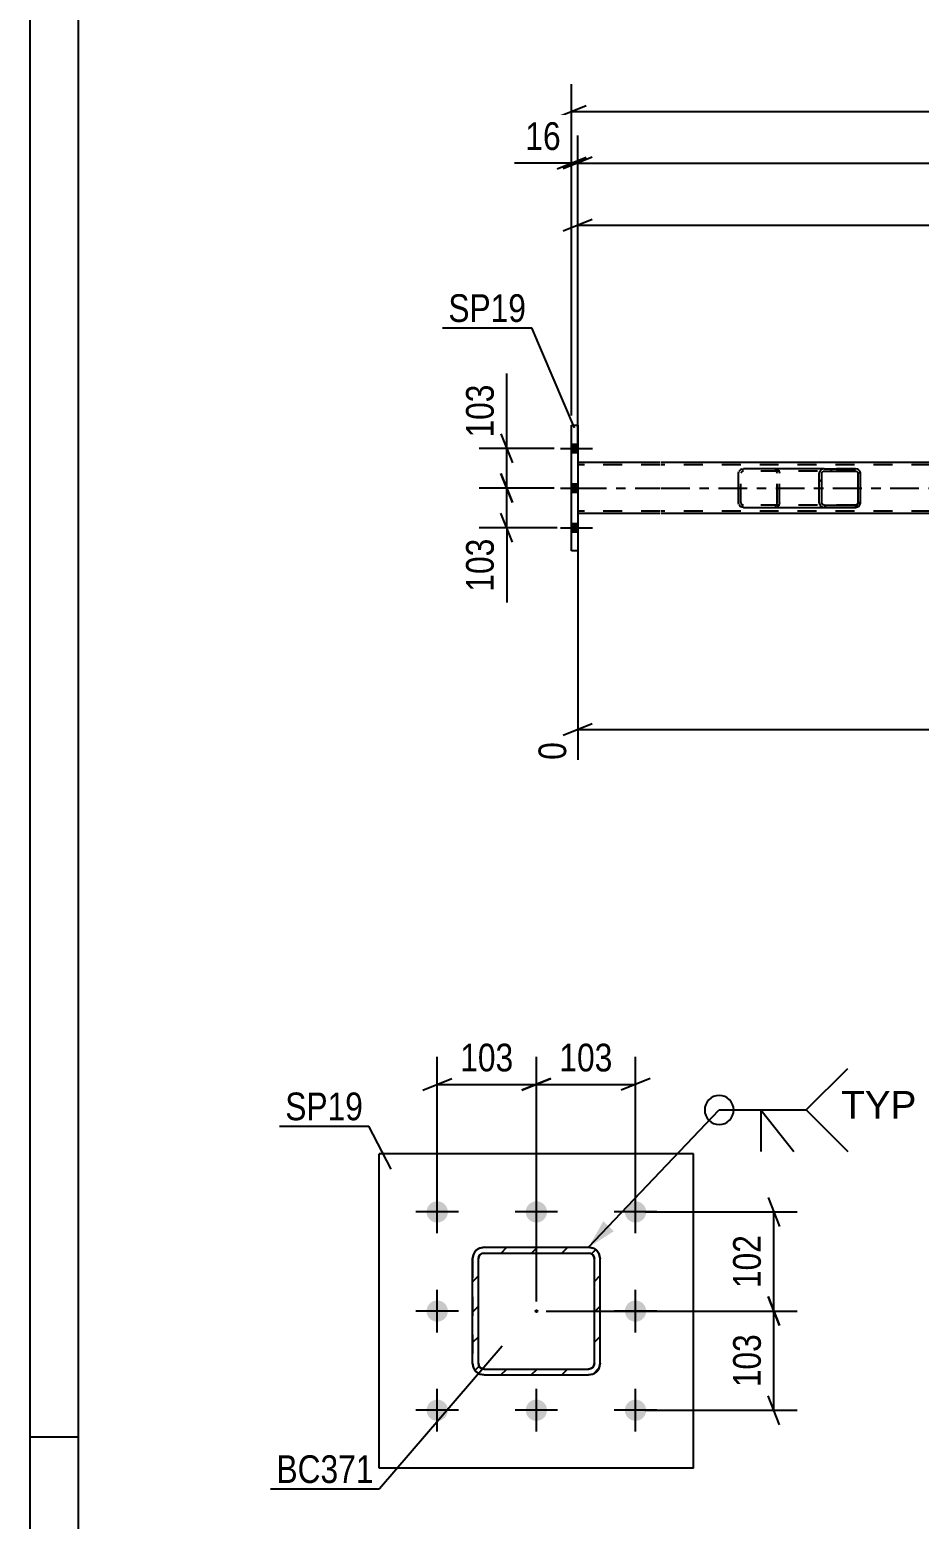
# Model space of a CAD drawing. Header units: millimetres. Extents: x 0 to 841, y 0 to 594.
# Drawn here: x 0 to 91.9, y 140.5 to 294.5 of the extents above; entities that cross this region are included whole.
import ezdxf

# ---------------------------------------------------------------- set-up
doc = ezdxf.new("R2010")
doc.units = ezdxf.units.MM
doc.linetypes.add('DXK_LINE_DOT2', pattern=[3.9198, 1.9599, -1.9599])
doc.linetypes.add('DXK_LINE_DOT3', pattern=[5.9187, 2.979, -0.9799, 0.9799, -0.9799])
doc.styles.add('Arial', font='ARIAL.TTF', dxfattribs={"height": 0.2})
doc.styles.add('Arial Narrow', font='ARIALN.TTF', dxfattribs={"height": 0.2})

# ---------------------------------------------------------------- blocks, each defined once
blk = doc.blocks.new('Unknown-814521622-1135')
at = {"color": 5, "linetype": 'Continuous'}
for p, q in [((0, 594), (0, 0)), ((5, 589), (5, 5)), ((5, 149), (0, 149))]:
    blk.add_line(p, q, dxfattribs=at)
blk = doc.blocks.new('Bolt-814521622-2806 - 2731')
at = {"linetype": 'Continuous'}
for points in [[(56.65, 250.77), (56.65, 251.65), (56.01, 251.65), (56.01, 250.77)], [(56.65, 250.77), (56.65, 251.65), (56.01, 251.65), (56.01, 250.77)], [(56.65, 250.77), (56.65, 251.65), (56.01, 251.65), (56.01, 250.77)], [(56.65, 246.67), (56.65, 247.55), (56.01, 247.55), (56.01, 246.67)], [(56.65, 246.67), (56.65, 247.55), (56.01, 247.55), (56.01, 246.67)], [(56.65, 242.57), (56.65, 243.45), (56.01, 243.45), (56.01, 242.57)], [(56.65, 242.57), (56.65, 243.45), (56.01, 243.45), (56.01, 242.57)], [(56.65, 242.57), (56.65, 243.45), (56.01, 243.45), (56.01, 242.57)]]:
    blk.add_hatch(color=1, dxfattribs=at).paths.add_polyline_path(points)
at = {"color": 1, "linetype": 'Continuous'}
for p, q in [((54.85, 251.21), (58.17, 251.21)), ((54.85, 251.21), (58.17, 251.21)), ((54.85, 251.21), (58.17, 251.21)), ((56.01, 251.65), (56.65, 251.65)), ((56.01, 251.65), (56.65, 251.65)), ((56.01, 251.65), (56.65, 251.65)), ((56.01, 250.77), (56.65, 250.77)), ((56.01, 250.77), (56.65, 250.77)), ((56.01, 250.77), (56.65, 250.77)), ((54.85, 247.11), (58.17, 247.11)), ((54.85, 247.11), (58.17, 247.11)), ((56.01, 247.55), (56.65, 247.55)), ((56.01, 247.55), (56.65, 247.55)), ((56.01, 246.67), (56.65, 246.67)), ((56.01, 246.67), (56.65, 246.67)), ((56.01, 243.45), (56.65, 243.45)), ((56.01, 243.45), (56.65, 243.45)), ((56.01, 243.45), (56.65, 243.45)), ((54.85, 243.01), (58.17, 243.01)), ((54.85, 243.01), (58.17, 243.01)), ((54.85, 243.01), (58.17, 243.01)), ((56.01, 242.57), (56.65, 242.57)), ((56.01, 242.57), (56.65, 242.57)), ((56.01, 242.57), (56.65, 242.57))]:
    blk.add_line(p, q, dxfattribs=at)
blk = doc.blocks.new('Part-814521622-2860 - 2731')
at = {"color": 2, "linetype": 'Continuous'}
for p, q in [((65.17, 249.75), (56.65, 249.75)), ((156.52, 249.75), (65.27, 249.75)), ((65.17, 244.47), (56.65, 244.47)), ((156.52, 244.47), (65.27, 244.47))]:
    blk.add_line(p, q, dxfattribs=at)
at = {"color": 7, "linetype": 'DXK_LINE_DOT2'}
for p, q in [((56.65, 249.75), (56.65, 244.47)), ((65.17, 249.51), (56.65, 249.51)), ((724.18, 249.51), (65.27, 249.51)), ((65.17, 244.71), (56.65, 244.71)), ((724.18, 244.71), (65.27, 244.71))]:
    blk.add_line(p, q, dxfattribs=at)
at = {"color": 7, "linetype": 'DXK_LINE_DOT3'}
for p, q in [((56.65, 247.11), (65.17, 247.11)), ((65.27, 247.11), (724.18, 247.11))]:
    blk.add_line(p, q, dxfattribs=at)
blk = doc.blocks.new('Part-814521622-2925 - 2731')
at = {"linetype": 'Continuous'}
h = blk.add_hatch(dxfattribs=at)
h.set_pattern_fill('', scale=0.7, style=0, pattern_type=0)
h.set_pattern_definition([(45, (85.8334, 248.8128), (-1.57154, 1.57154), [])])
h.paths.add_polyline_path([(85.87, 248.63), (85.83, 248.81), (85.72, 248.97), (85.56, 249.07), (85.36, 249.11), (82.13, 249.11), (81.93, 249.07), (81.77, 248.97), (81.65, 248.81), (81.62, 248.63), (81.62, 245.59), (81.65, 245.41), (81.77, 245.25), (81.93, 245.15), (82.13, 245.11), (85.36, 245.11), (85.56, 245.15), (85.72, 245.25), (85.83, 245.41), (85.87, 245.59)])
h.paths.add_polyline_path([(85.6, 245.5), (85.54, 245.42), (85.46, 245.37), (85.36, 245.35), (82.13, 245.35), (82.03, 245.37), (81.95, 245.42), (81.89, 245.5), (81.87, 245.59), (81.87, 248.63), (81.89, 248.72), (81.95, 248.8), (82.03, 248.85), (82.13, 248.87), (85.36, 248.87), (85.46, 248.85), (85.54, 248.8), (85.6, 248.72), (85.62, 248.63), (85.62, 245.59)])
at = {"color": 2, "linetype": 'Continuous'}
for p, q in [((73.27, 248.63), (73.31, 248.81)), ((73.27, 245.59), (73.27, 248.63)), ((73.58, 249.07), (73.78, 249.11)), ((82.13, 249.11), (73.78, 249.11)), ((81.65, 248.81), (81.62, 248.63)), ((81.62, 245.59), (81.62, 248.63)), ((81.87, 248.63), (81.89, 248.72)), ((81.87, 245.59), (81.87, 248.63)), ((81.89, 248.72), (81.95, 248.8)), ((82.13, 249.11), (81.93, 249.07)), ((81.95, 248.8), (82.03, 248.85)), ((82.03, 248.85), (82.13, 248.87)), ((82.13, 249.11), (85.36, 249.11)), ((82.13, 248.87), (85.36, 248.87)), ((85.56, 249.07), (85.36, 249.11)), ((85.36, 248.87), (85.46, 248.85)), ((85.46, 248.85), (85.54, 248.8)), ((85.54, 248.8), (85.6, 248.72)), ((85.6, 248.72), (85.62, 248.63)), ((85.62, 245.59), (85.62, 248.63)), ((85.87, 248.63), (85.83, 248.81)), ((85.87, 245.59), (85.87, 248.63)), ((73.31, 245.41), (73.27, 245.59)), ((73.78, 245.11), (73.58, 245.15)), ((73.78, 245.11), (82.13, 245.11)), ((81.62, 245.59), (81.65, 245.41)), ((81.89, 245.5), (81.87, 245.59)), ((81.95, 245.42), (81.89, 245.5)), ((81.93, 245.15), (82.13, 245.11)), ((82.03, 245.37), (81.95, 245.42)), ((82.13, 245.35), (82.03, 245.37)), ((82.13, 245.35), (85.36, 245.35)), ((82.13, 245.11), (85.36, 245.11)), ((85.46, 245.37), (85.36, 245.35)), ((85.36, 245.11), (85.56, 245.15)), ((85.54, 245.42), (85.46, 245.37)), ((85.6, 245.5), (85.54, 245.42)), ((85.62, 245.59), (85.6, 245.5)), ((85.83, 245.41), (85.87, 245.59))]:
    blk.add_line(p, q, dxfattribs=at)
at = {"color": 7, "linetype": 'DXK_LINE_DOT2'}
for p, q in [((73.54, 248.72), (73.52, 248.63)), ((73.52, 245.59), (73.52, 248.63)), ((73.6, 248.8), (73.54, 248.72)), ((73.68, 248.85), (73.6, 248.8)), ((73.78, 248.87), (73.68, 248.85)), ((85.36, 248.87), (73.78, 248.87)), ((77.01, 249.11), (77.21, 249.07)), ((77.11, 248.85), (77.01, 248.87)), ((77.19, 248.8), (77.11, 248.85)), ((77.25, 248.72), (77.19, 248.8)), ((77.27, 248.63), (77.25, 248.72)), ((77.27, 245.59), (77.27, 248.63)), ((77.48, 248.81), (77.52, 248.63)), ((77.52, 245.59), (77.52, 248.63)), ((85.36, 249.11), (82.13, 249.11)), ((73.52, 245.59), (73.54, 245.5)), ((73.54, 245.5), (73.6, 245.42)), ((73.6, 245.42), (73.68, 245.37)), ((73.68, 245.37), (73.78, 245.35)), ((85.36, 245.35), (73.78, 245.35)), ((77.01, 245.35), (77.11, 245.37)), ((77.21, 245.15), (77.01, 245.11)), ((77.11, 245.37), (77.19, 245.42)), ((77.19, 245.42), (77.25, 245.5)), ((77.25, 245.5), (77.27, 245.59)), ((77.52, 245.59), (77.48, 245.41)), ((82.13, 245.11), (85.36, 245.11))]:
    blk.add_line(p, q, dxfattribs=at)
at = {"color": 2, "linetype": 'Continuous'}
for centre, start, end in [((73.76, 248.61), 110.7583, 155.68), ((82.11, 248.61), 110.7583, 155.68), ((85.38, 248.61), 24.32, 69.2417), ((73.76, 245.61), 204.32, 249.2417), ((82.11, 245.61), 204.32, 249.2417), ((85.38, 245.61), 290.7583, 335.68)]:
    blk.add_arc(centre, 0.496, start, end, dxfattribs=at)
at = {"color": 7, "linetype": 'DXK_LINE_DOT2'}
for centre, start, end in [((77.03, 248.61), 24.32, 69.2417), ((77.03, 245.61), 290.7583, 335.68)]:
    blk.add_arc(centre, 0.496, start, end, dxfattribs=at)
blk = doc.blocks.new('Part-814521622-2932 - 2731')
at = {"color": 2, "linetype": 'Continuous'}
for p, q in [((56.01, 253.61), (56.65, 253.61)), ((56.01, 240.61), (56.01, 253.61)), ((56.65, 253.61), (56.65, 240.61)), ((56.65, 240.61), (56.01, 240.61))]:
    blk.add_line(p, q, dxfattribs=at)
blk = doc.blocks.new('Part-814521622-1434 - 1372')
at = {"linetype": 'Continuous'}
h = blk.add_hatch(dxfattribs=at)
h.set_pattern_fill('', scale=0.7, style=0, pattern_type=0)
h.set_pattern_definition([(45, (58.2248, 155.5122), (-1.57154, 1.57154), [])])
h.paths.add_polyline_path([(57.77, 155.42), (58.22, 155.51), (58.61, 155.77), (58.87, 156.16), (58.97, 156.62), (58.97, 167.42), (58.87, 167.88), (58.61, 168.27), (58.22, 168.53), (57.77, 168.62), (46.97, 168.62), (46.51, 168.53), (46.12, 168.27), (45.86, 167.88), (45.77, 167.42), (45.77, 156.62), (45.86, 156.16), (46.12, 155.77), (46.51, 155.51), (46.97, 155.42)])
h.paths.add_polyline_path([(46.97, 156.02), (46.74, 156.07), (46.54, 156.2), (46.41, 156.39), (46.37, 156.62), (46.37, 167.42), (46.41, 167.65), (46.54, 167.85), (46.74, 167.98), (46.97, 168.02), (57.77, 168.02), (58, 167.98), (58.19, 167.85), (58.32, 167.65), (58.37, 167.42), (58.37, 156.62), (58.32, 156.39), (58.19, 156.2), (58, 156.07), (57.77, 156.02)])
blk.add_hatch(color=30, dxfattribs=at).paths.add_polyline_path([(52.37, 161.92, -1), (52.37, 162.12, -1)])
at = {"color": 7, "linetype": 'DXK_LINE_DOT2'}
for p, q in [((45.77, 167.42), (45.86, 167.88)), ((46.54, 167.85), (46.41, 167.65)), ((46.51, 168.53), (46.97, 168.62)), ((46.74, 167.98), (46.54, 167.85)), ((46.97, 168.02), (46.74, 167.98)), ((46.97, 168.62), (57.77, 168.62)), ((46.97, 168.02), (57.77, 168.02)), ((57.77, 168.62), (58.22, 168.53)), ((58, 167.98), (57.77, 168.02)), ((58.19, 167.85), (58, 167.98)), ((58.32, 167.65), (58.19, 167.85)), ((58.87, 167.88), (58.97, 167.42)), ((45.77, 167.42), (45.77, 156.62)), ((46.41, 167.65), (46.37, 167.42)), ((46.37, 156.62), (46.37, 167.42)), ((58.37, 167.42), (58.32, 167.65)), ((58.37, 156.62), (58.37, 167.42)), ((58.97, 156.62), (58.97, 167.42)), ((45.86, 156.16), (45.77, 156.62)), ((46.37, 156.62), (46.41, 156.39)), ((46.41, 156.39), (46.54, 156.2)), ((46.54, 156.2), (46.74, 156.07)), ((46.74, 156.07), (46.97, 156.02)), ((46.97, 156.02), (57.77, 156.02)), ((57.77, 156.02), (58, 156.07)), ((58, 156.07), (58.19, 156.2)), ((58.19, 156.2), (58.32, 156.39)), ((58.32, 156.39), (58.37, 156.62)), ((58.97, 156.62), (58.87, 156.16)), ((46.97, 155.42), (46.51, 155.51)), ((46.97, 155.42), (57.77, 155.42)), ((58.22, 155.51), (57.77, 155.42))]:
    blk.add_line(p, q, dxfattribs=at)
at = {"color": 2, "linetype": 'Continuous'}
for p, q in [((45.86, 167.88), (45.77, 167.42)), ((46.41, 167.65), (46.54, 167.85)), ((46.97, 168.62), (46.51, 168.53)), ((46.54, 167.85), (46.74, 167.98)), ((46.74, 167.98), (46.97, 168.02)), ((46.97, 168.62), (46.97, 168.62)), ((46.97, 168.62), (57.77, 168.62)), ((46.97, 168.02), (46.97, 168.02)), ((46.97, 168.02), (57.77, 168.02)), ((57.77, 168.62), (57.77, 168.62)), ((58.22, 168.53), (57.77, 168.62)), ((57.77, 168.02), (57.77, 168.02)), ((57.77, 168.02), (58, 167.98)), ((58, 167.98), (58.19, 167.85)), ((58.19, 167.85), (58.32, 167.65)), ((58.97, 167.42), (58.87, 167.88)), ((45.77, 167.42), (45.77, 167.42)), ((45.77, 156.62), (45.77, 167.42)), ((46.37, 167.42), (46.41, 167.65)), ((46.37, 167.42), (46.37, 167.42)), ((46.37, 156.62), (46.37, 167.42)), ((58.32, 167.65), (58.37, 167.42)), ((58.37, 167.42), (58.37, 167.42)), ((58.37, 156.62), (58.37, 167.42)), ((58.97, 167.42), (58.97, 167.42)), ((58.97, 156.62), (58.97, 167.42)), ((45.77, 156.62), (45.77, 156.62)), ((45.77, 156.62), (45.86, 156.16)), ((46.37, 156.62), (46.37, 156.62)), ((46.41, 156.39), (46.37, 156.62)), ((46.54, 156.2), (46.41, 156.39)), ((46.74, 156.07), (46.54, 156.2)), ((46.97, 156.02), (46.74, 156.07)), ((46.97, 156.02), (46.97, 156.02)), ((46.97, 156.02), (57.77, 156.02)), ((58, 156.07), (57.77, 156.02)), ((57.77, 156.02), (57.77, 156.02)), ((58.19, 156.2), (58, 156.07)), ((58.32, 156.39), (58.19, 156.2)), ((58.37, 156.62), (58.32, 156.39)), ((58.37, 156.62), (58.37, 156.62)), ((58.87, 156.16), (58.97, 156.62)), ((58.97, 156.62), (58.97, 156.62)), ((46.51, 155.51), (46.97, 155.42)), ((46.97, 155.42), (46.97, 155.42)), ((46.97, 155.42), (57.77, 155.42)), ((57.77, 155.42), (58.22, 155.51)), ((57.77, 155.42), (57.77, 155.42))]:
    blk.add_line(p, q, dxfattribs=at)
at = {"color": 7, "linetype": 'DXK_LINE_DOT3'}
blk.add_line((52.37, 162.02), (52.37, 162.02), dxfattribs=at)
at = {"color": 30, "linetype": 'DXK_LINE_DOT3'}
blk.add_line((52.37, 162.02), (52.37, 162.02), dxfattribs=at)
at = {"color": 30, "linetype": 'Continuous'}
blk.add_circle((52.37, 162.02), 0.1, dxfattribs=at)
at = {"color": 7, "linetype": 'DXK_LINE_DOT2'}
for centre, start, end in [((46.97, 167.42), 112.5, 157.5), ((57.77, 167.42), 22.5, 67.5), ((46.97, 156.62), 202.5, 247.5), ((57.77, 156.62), 292.5, 337.5)]:
    blk.add_arc(centre, 1.2, start, end, dxfattribs=at)
at = {"color": 2, "linetype": 'Continuous'}
for centre, start, end in [((46.97, 167.42), 112.5, 157.5), ((57.77, 167.42), 22.5, 67.5), ((46.97, 156.62), 202.5, 247.5), ((57.77, 156.62), 292.5, 337.5)]:
    blk.add_arc(centre, 1.2, start, end, dxfattribs=at)
blk = doc.blocks.new('Part-814521622-1495 - 1372')
at = {"color": 2, "linetype": 'Continuous'}
for p, q in [((68.62, 178.27), (36.12, 178.27)), ((36.12, 145.77), (36.12, 178.27)), ((68.62, 145.77), (68.62, 178.27)), ((68.62, 145.77), (36.12, 145.77))]:
    blk.add_line(p, q, dxfattribs=at)
blk = doc.blocks.new('Bolt-814521622-1497 - 1372')
at = {"linetype": 'Continuous'}
for points in [[(42.12, 171.17, -1), (42.12, 173.37, -1)], [(52.37, 171.17, -1), (52.37, 173.37, -1)], [(62.62, 171.17, -1), (62.62, 173.37, -1)], [(42.12, 160.92, -1), (42.12, 163.12, -1)], [(62.62, 160.92, -1), (62.62, 163.12, -1)], [(42.12, 150.67, -1), (42.12, 152.87, -1)], [(52.37, 150.67, -1), (52.37, 152.87, -1)], [(62.62, 150.67, -1), (62.62, 152.87, -1)]]:
    blk.add_hatch(color=1, dxfattribs=at).paths.add_polyline_path(points)
at = {"color": 1, "linetype": 'Continuous'}
for p, q in [((42.12, 170.07), (42.12, 174.47)), ((52.37, 170.07), (52.37, 174.47)), ((62.62, 170.07), (62.62, 174.47)), ((44.32, 172.27), (39.92, 172.27)), ((54.57, 172.27), (50.17, 172.27)), ((64.82, 172.27), (60.42, 172.27)), ((42.12, 159.82), (42.12, 164.22)), ((62.62, 159.82), (62.62, 164.22)), ((44.32, 162.02), (39.92, 162.02)), ((64.82, 162.02), (60.42, 162.02)), ((42.12, 149.57), (42.12, 153.97)), ((52.37, 149.57), (52.37, 153.97)), ((62.62, 149.57), (62.62, 153.97)), ((44.32, 151.77), (39.92, 151.77)), ((54.57, 151.77), (50.17, 151.77)), ((64.82, 151.77), (60.42, 151.77))]:
    blk.add_line(p, q, dxfattribs=at)
blk = doc.blocks.new('StraightDimension-814521622-3091 - 2731')
at = {"color": 7, "linetype": 'Continuous'}
for p, q in [((48.71, 248.61), (49.91, 245.61)), ((54.22, 247.11), (46.46, 247.11)), ((49.31, 243.01), (49.31, 247.11)), ((49.91, 241.51), (48.71, 244.51)), ((54.51, 243.01), (46.46, 243.01))]:
    blk.add_line(p, q, dxfattribs=at)
at = {"color": 0}
blk.add_wipeout([(48.56, 242.48), (44.36, 242.48), (44.36, 235.8), (48.56, 235.8)], dxfattribs=at)
at = {"color": 7, "linetype": 'Continuous'}
blk.add_line((49.31, 243.01), (49.31, 235.27), dxfattribs=at)
blk.add_line((49.31, 243.01), (49.31, 235.27), dxfattribs=at)
at = {"color": 3, "style": 'Arial Narrow'}
blk.add_text('103', height=2.863, rotation=90.0002, dxfattribs=at).set_placement((47.96, 236.4))
blk = doc.blocks.new('StraightDimension-814521622-3101 - 2731')
at = {"color": 7, "linetype": 'Continuous'}
for p, q in [((48.71, 252.71), (49.91, 249.71)), ((54.22, 251.21), (46.46, 251.21)), ((49.31, 247.11), (49.31, 251.21)), ((49.91, 245.61), (48.71, 248.61)), ((54.22, 247.11), (46.46, 247.11))]:
    blk.add_line(p, q, dxfattribs=at)
at = {"color": 0}
blk.add_wipeout([(48.56, 258.42), (44.36, 258.42), (44.36, 251.73), (48.56, 251.73)], dxfattribs=at)
at = {"color": 7, "linetype": 'Continuous'}
blk.add_line((49.31, 251.21), (49.31, 258.94), dxfattribs=at)
blk.add_line((49.31, 251.21), (49.31, 258.94), dxfattribs=at)
at = {"color": 3, "style": 'Arial Narrow'}
blk.add_text('103', height=2.863, rotation=90.0002, dxfattribs=at).set_placement((47.96, 252.33))
blk = doc.blocks.new('StraightDimension-814521622-3143 - 2731')
at = {"color": 7, "linetype": 'Continuous'}
for p, q in [((56.65, 243.47), (56.65, 219.01)), ((157.32, 235.07), (157.32, 213.53)), ((58.15, 222.74), (55.15, 221.54)), ((56.65, 222.14), (157.32, 222.14)), ((155.82, 221.54), (158.82, 222.74))]:
    blk.add_line(p, q, dxfattribs=at)
at = {"color": 0}
blk.add_wipeout([(111.24, 222.89), (111.24, 227.09), (102.73, 227.09), (102.73, 222.89)], dxfattribs=at)
at = {"color": 0, "linetype": 'Continuous'}
for points in [[(56.05, 221.44), (51.85, 221.44), (51.85, 218.41), (56.05, 218.41)], [(156.72, 221.44), (152.52, 221.44), (152.52, 212.93), (156.72, 212.93)]]:
    blk.add_wipeout(points, dxfattribs=at)
at = {"color": 3, "style": 'Arial Narrow'}
blk.add_text('3624', height=2.863, dxfattribs=at).set_placement((103.33, 223.49))
at = {"color": 3, "linetype": 'Continuous', "style": 'Arial Narrow'}
for s, height, p in [('0', 2.86, (55.45, 219.01)), ('3624', 2.863, (156.12, 213.53))]:
    blk.add_text(s, height=height, rotation=90.0002, dxfattribs=at).set_placement(p)
blk = doc.blocks.new('StraightDimension-814521622-3166 - 2731')
at = {"color": 7, "linetype": 'Continuous'}
for p, q in [((56.01, 254.61), (56.01, 288.87)), ((57.51, 286.62), (54.51, 285.42)), ((56.01, 286.02), (733.44, 286.02))]:
    blk.add_line(p, q, dxfattribs=at)
blk = doc.blocks.new('StraightDimension-814521622-3194 - 2731')
at = {"color": 7, "linetype": 'Continuous'}
for p, q in [((56.65, 250.75), (56.65, 277.12)), ((157.32, 259.15), (157.32, 277.12)), ((58.15, 274.87), (55.15, 273.67)), ((56.65, 274.27), (157.32, 274.27)), ((155.82, 273.67), (158.82, 274.87))]:
    blk.add_line(p, q, dxfattribs=at)
at = {"color": 0}
blk.add_wipeout([(111.24, 275.02), (111.24, 279.22), (102.73, 279.22), (102.73, 275.02)], dxfattribs=at)
at = {"color": 3, "style": 'Arial Narrow'}
blk.add_text('3624', height=2.863, dxfattribs=at).set_placement((103.33, 275.62))
blk = doc.blocks.new('StraightDimension-814521622-7570 - 2731')
at = {"color": 7, "linetype": 'Continuous'}
for p, q in [((56.65, 252.68), (56.65, 283.56)), ((58.15, 281.31), (55.15, 280.11)), ((56.65, 280.71), (732.8, 280.71))]:
    blk.add_line(p, q, dxfattribs=at)
blk = doc.blocks.new('StraightDimension-814521622-7571 - 2731')
at = {"color": 7, "linetype": 'Continuous'}
for p, q in [((56.01, 254.61), (56.01, 283.56)), ((56.65, 252.68), (56.65, 283.56)), ((54.51, 280.11), (57.51, 281.31)), ((58.15, 281.31), (55.15, 280.11)), ((56.01, 280.71), (56.65, 280.71))]:
    blk.add_line(p, q, dxfattribs=at)
at = {"color": 0}
blk.add_wipeout([(55.48, 281.46), (55.48, 285.66), (50.63, 285.66), (50.63, 281.46)], dxfattribs=at)
at = {"color": 7, "linetype": 'Continuous'}
blk.add_line((56.01, 280.71), (50.1, 280.71), dxfattribs=at)
blk.add_line((56.01, 280.71), (50.1, 280.71), dxfattribs=at)
at = {"color": 3, "style": 'Arial Narrow'}
blk.add_text('16', height=2.863, dxfattribs=at).set_placement((51.23, 282.06))
blk = doc.blocks.new('StraightDimension-814521622-1583 - 1372')
at = {"color": 7, "linetype": 'Continuous'}
for p, q in [((52.37, 163.02), (52.37, 188.3)), ((62.62, 173.27), (62.62, 188.3)), ((50.87, 184.85), (53.87, 186.05)), ((52.37, 185.45), (62.62, 185.45)), ((64.12, 186.05), (61.12, 184.85))]:
    blk.add_line(p, q, dxfattribs=at)
at = {"color": 0}
blk.add_wipeout([(60.83, 186.2), (60.83, 190.4), (54.15, 190.4), (54.15, 186.2)], dxfattribs=at)
at = {"color": 3, "style": 'Arial Narrow'}
blk.add_text('103', height=2.863, dxfattribs=at).set_placement((54.75, 186.8))
blk = doc.blocks.new('StraightDimension-814521622-1570 - 1372')
at = {"color": 7, "linetype": 'Continuous'}
for p, q in [((42.12, 173.27), (42.12, 188.3)), ((52.37, 163.02), (52.37, 188.3)), ((40.62, 184.85), (43.62, 186.05)), ((42.12, 185.45), (52.37, 185.45)), ((53.87, 186.05), (50.87, 184.85))]:
    blk.add_line(p, q, dxfattribs=at)
at = {"color": 0}
blk.add_wipeout([(50.58, 186.2), (50.58, 190.4), (43.9, 190.4), (43.9, 186.2)], dxfattribs=at)
at = {"color": 3, "style": 'Arial Narrow'}
blk.add_text('103', height=2.863, dxfattribs=at).set_placement((44.5, 186.8))
blk = doc.blocks.new('StraightDimension-814521622-1593 - 1372')
at = {"color": 7, "linetype": 'Continuous'}
for p, q in [((76.32, 163.52), (77.52, 160.52)), ((53.37, 162.02), (79.32, 162.02)), ((76.92, 151.77), (76.92, 162.02)), ((77.52, 150.27), (76.32, 153.27)), ((63.62, 151.77), (79.32, 151.77))]:
    blk.add_line(p, q, dxfattribs=at)
at = {"color": 0}
blk.add_wipeout([(76.17, 160.24), (71.97, 160.24), (71.97, 153.55), (76.17, 153.55)], dxfattribs=at)
at = {"color": 3, "style": 'Arial Narrow'}
blk.add_text('103', height=2.863, rotation=90.0002, dxfattribs=at).set_placement((75.57, 154.15))
blk = doc.blocks.new('StraightDimension-814521622-1602 - 1372')
at = {"color": 7, "linetype": 'Continuous'}
for p, q in [((76.32, 173.77), (77.52, 170.77)), ((63.62, 172.27), (79.32, 172.27)), ((76.92, 162.02), (76.92, 172.27)), ((77.52, 160.52), (76.32, 163.52)), ((53.37, 162.02), (79.32, 162.02))]:
    blk.add_line(p, q, dxfattribs=at)
at = {"color": 0}
blk.add_wipeout([(76.17, 170.49), (71.97, 170.49), (71.97, 163.8), (76.17, 163.8)], dxfattribs=at)
at = {"color": 3, "style": 'Arial Narrow'}
blk.add_text('102', height=2.863, rotation=90.0002, dxfattribs=at).set_placement((75.57, 164.4))
blk = doc.blocks.new('Mark-814521622-2928 - 2731')
at = {"color": 0}
blk.add_wipeout([(51.3, 264.28), (51.3, 267.28), (43.27, 267.28), (43.27, 264.28)], dxfattribs=at)
blk.add_wipeout([(51.3, 264.28), (51.3, 267.28), (43.27, 267.28), (43.27, 264.28)], dxfattribs=at)
at = {"color": 30, "linetype": 'Continuous'}
for p in [(42.67, 263.68), (56.3, 253.34)]:
    blk.add_line(p, (51.9, 263.68), dxfattribs=at)
at = {"color": 3, "style": 'Arial Narrow'}
blk.add_text('SP19', height=2.863, dxfattribs=at).set_placement((43.27, 264.28))
blk = doc.blocks.new('Mark-814521622-1429 - 1372')
at = {"color": 0}
blk.add_wipeout([(35.54, 144.25), (35.54, 147.25), (25.5, 147.25), (25.5, 144.25)], dxfattribs=at)
blk.add_wipeout([(35.54, 144.25), (35.54, 147.25), (25.5, 147.25), (25.5, 144.25)], dxfattribs=at)
at = {"color": 30, "linetype": 'Continuous'}
for p in [(48.82, 158.38), (24.9, 143.65)]:
    blk.add_line(p, (36.14, 143.65), dxfattribs=at)
at = {"color": 3, "style": 'Arial Narrow'}
blk.add_text('BC371', height=2.863, dxfattribs=at).set_placement((25.5, 144.25))
blk = doc.blocks.new('Mark-814521622-1491 - 1372')
at = {"color": 0}
blk.add_wipeout([(34.45, 181.75), (34.45, 184.75), (26.41, 184.75), (26.41, 181.75)], dxfattribs=at)
blk.add_wipeout([(34.45, 181.75), (34.45, 184.75), (26.41, 184.75), (26.41, 181.75)], dxfattribs=at)
at = {"color": 30, "linetype": 'Continuous'}
for p in [(25.81, 181.15), (37.37, 176.69)]:
    blk.add_line(p, (35.05, 181.15), dxfattribs=at)
at = {"color": 3, "style": 'Arial Narrow'}
blk.add_text('SP19', height=2.863, dxfattribs=at).set_placement((26.41, 181.75))
blk = doc.blocks.new('WeldMark-814521622-1610 - 1372')
at = {"linetype": 'Continuous'}
blk.add_hatch(color=30, dxfattribs=at).paths.add_polyline_path([(60.38, 170.28), (57.77, 168.62), (59.29, 171.31)])
at = {"color": 30, "linetype": 'Continuous'}
for p, q in [((57.77, 168.62), (71.27, 182.81)), ((71.27, 182.81), (80.27, 182.81))]:
    blk.add_line(p, q, dxfattribs=at)
at = {"color": 3, "linetype": 'Continuous'}
for q in [(78.98, 178.53), (75.56, 178.53)]:
    blk.add_line((75.56, 182.81), q, dxfattribs=at)
for start, end in [(90, 270), (270, 90)]:
    blk.add_arc((71.27, 182.81), 1.5, start, end, dxfattribs=at)
at = {"color": 0, "linetype": 'Continuous'}
blk.add_wipeout([(91.64, 181.91), (91.64, 184.91), (83.87, 184.91), (83.87, 181.91)], dxfattribs=at)
blk.add_wipeout([(91.64, 181.91), (91.64, 184.91), (83.87, 184.91), (83.87, 181.91)], dxfattribs=at)
at = {"color": 3, "linetype": 'Continuous'}
for q in [(84.56, 187.1), (84.56, 178.53)]:
    blk.add_line((80.27, 182.81), q, dxfattribs=at)
at = {"color": 3, "linetype": 'Continuous', "style": 'Arial'}
blk.add_text('TYP', height=2.865, dxfattribs=at).set_placement((83.87, 181.91))

msp = doc.modelspace()

# ---------------------------------------------------------------- block references
for name in ['Unknown-814521622-1135', 'Part-814521622-2932 - 2731', 'Bolt-814521622-2806 - 2731', 'Part-814521622-2860 - 2731', 'Part-814521622-2925 - 2731', 'Part-814521622-1495 - 1372', 'Bolt-814521622-1497 - 1372', 'Part-814521622-1434 - 1372']:
    msp.add_blockref(name, (0, 0))

# ---------------------------------------------------------------- next in the draw order: block references
for name in ['StraightDimension-814521622-3091 - 2731', 'StraightDimension-814521622-1583 - 1372', 'Mark-814521622-1491 - 1372', 'Mark-814521622-1429 - 1372']:
    msp.add_blockref(name, (0, 0))

# ---------------------------------------------------------------- next in the draw order: block references
for name in ['StraightDimension-814521622-3101 - 2731', 'StraightDimension-814521622-3143 - 2731', 'StraightDimension-814521622-1570 - 1372']:
    msp.add_blockref(name, (0, 0))

# ---------------------------------------------------------------- next in the draw order: block references
for name in ['StraightDimension-814521622-3166 - 2731', 'StraightDimension-814521622-1593 - 1372']:
    msp.add_blockref(name, (0, 0))

# ---------------------------------------------------------------- next in the draw order: block references
for name in ['StraightDimension-814521622-3194 - 2731', 'StraightDimension-814521622-1602 - 1372']:
    msp.add_blockref(name, (0, 0))

# ---------------------------------------------------------------- next in the draw order: block references
for name in ['StraightDimension-814521622-7570 - 2731', 'WeldMark-814521622-1610 - 1372']:
    msp.add_blockref(name, (0, 0))

# ---------------------------------------------------------------- next in the draw order: block references
msp.add_blockref('StraightDimension-814521622-7571 - 2731', (0, 0))

# ---------------------------------------------------------------- next in the draw order: block references
msp.add_blockref('Mark-814521622-2928 - 2731', (0, 0))

doc.saveas('drawing.dxf')
